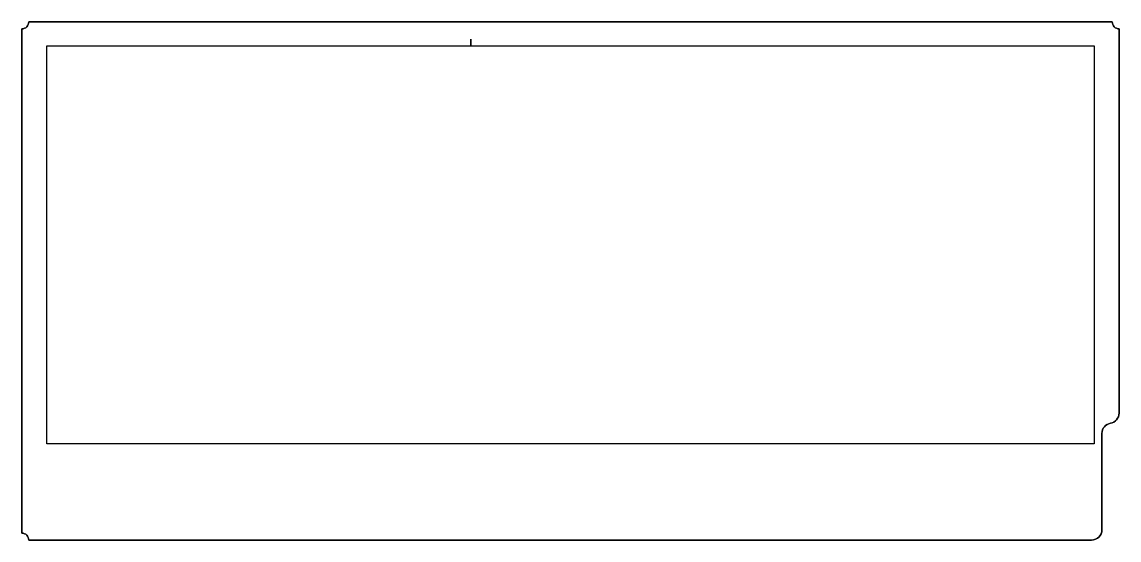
# Model space of a CAD drawing. Header units: millimetres. Extents: x -315 to 5, y -5 to 146.
import ezdxf

# ---------------------------------------------------------------- set-up
doc = ezdxf.new("R2010")
doc.units = ezdxf.units.MM
doc.layers.get('0').update_dxf_attribs({"linetype": 'CONTINUOUS'})

msp = doc.modelspace()

# ---------------------------------------------------------------- linework, layer by layer
for points in [[(0, -2), (0, 26.08, -0.365977), (2.5, 29.04, 0.365977), (5, 32), (5, 144, -0.414214), (3, 146), (-313, 146, -0.414214), (-315, 144), (-315, -3, -0.414214), (-313, -5), (-3, -5, 0.414214)], [(2.5, 29.04, 0.365977), (0, 26.08), (0, -2, -0.414214), (-3, -5), (-313, -5, 0.414214), (-315, -3), (-315, 144, 0.414214), (-313, 146), (3, 146, 0.414214), (5, 144), (5, 32, -0.365977)], [(-2.28, 23), (-307.71, 23), (-307.71, 139), (-184.11, 139), (-184.11, 141, -0.003078), (-184.07, 141), (-184.07, 139), (-84.01, 139), (-84.01, 139), (-2.28, 139)], [(-307.71, 139), (-184.11, 139), (-184.11, 141, -0.003078), (-184.07, 141), (-184.07, 139), (-84.01, 139), (-84.01, 139), (-2.28, 139), (-2.28, 23), (-307.71, 23)]]:
    msp.add_lwpolyline(points, format="xyb", close=True)

doc.saveas('drawing.dxf')
